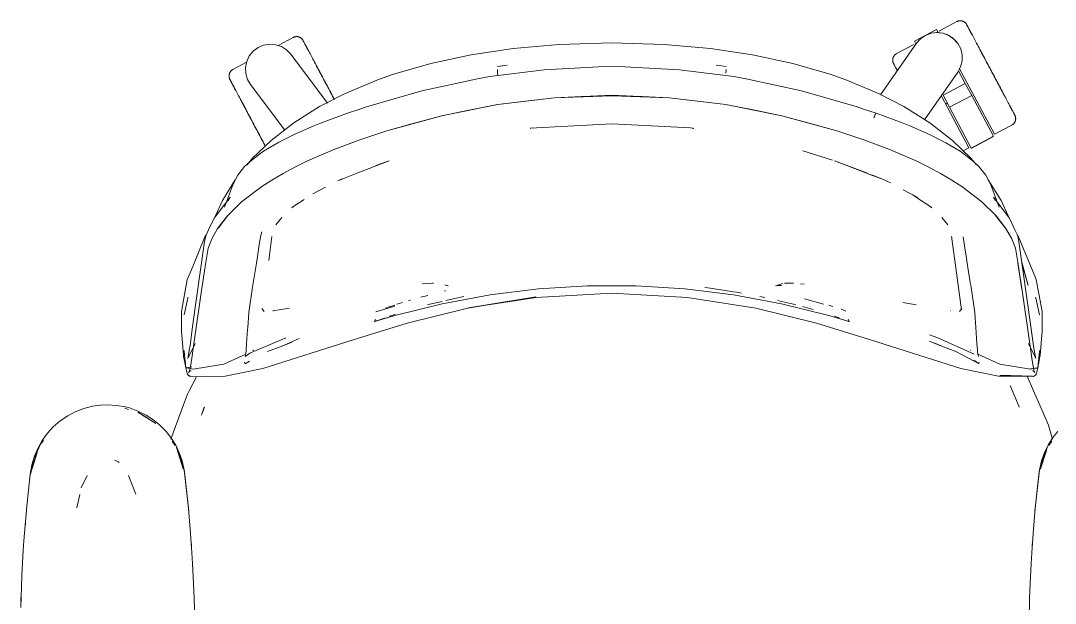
# Model space of a CAD drawing. Header units: millimetres. Extents: x 79795 to 317870, y -36033 to 97293.
# Drawn here: x 157655 to 158230, y 16094 to 16417 of the extents above; entities that cross this region are included whole.
import ezdxf

# ---------------------------------------------------------------- set-up
doc = ezdxf.new("R2010")
doc.units = ezdxf.units.MM
doc.header["$MEASUREMENT"] = 0
doc.layers.add('G-IMPT', color=8, linetype='CONTINUOUS', lineweight=9)
doc.layers.add('I-FURN', color=8, linetype='CONTINUOUS', lineweight=9)

msp = doc.modelspace()

# ---------------------------------------------------------------- linework, layer by layer
at = {"layer": 'G-IMPT'}
for p, q in [((157928.96, 16401.76), (157905.54, 16398.27)), ((157954.53, 16404.02), (157928.96, 16401.76)), ((157983.67, 16404.87), (157954.53, 16404.02)), ((158012.82, 16404.02), (157983.67, 16404.87)), ((158038.39, 16401.76), (158012.82, 16404.02)), ((158061.81, 16398.27), (158038.39, 16401.76)), ((157883.18, 16393.46), (157905.54, 16398.27)), ((158084.17, 16393.46), (158061.81, 16398.27)), ((157861.94, 16387.28), (157883.18, 16393.46)), ((157946.16, 16390.03), (157915.99, 16386.21)), ((157920.23, 16390.1), (157920.3, 16388.01)), ((157920.23, 16390.1), (157920.23, 16389.99)), ((157920.26, 16391.86), (157925.67, 16392.51)), ((157921.91, 16391.94), (157925.67, 16392.51)), ((157976.36, 16391.64), (157946.16, 16390.03)), ((157976.36, 16391.64), (157983.67, 16391.74)), ((157990.99, 16391.64), (157983.67, 16391.74)), ((157990.99, 16391.64), (158021.19, 16390.03)), ((158021.19, 16390.03), (158051.36, 16386.21)), ((158047.09, 16391.86), (158041.67, 16392.51)), ((158047.05, 16388.01), (158047.12, 16390.1)), ((158047.12, 16390.1), (158047.12, 16389.99)), ((158105.41, 16387.28), (158084.17, 16393.46)), ((157853.2, 16384.21), (157835.23, 16376.69)), ((157853.2, 16384.21), (157861.94, 16387.28)), ((157909.07, 16385.03), (157878.28, 16378.36)), ((157915.99, 16386.21), (157909.07, 16385.03)), ((157920.35, 16386.76), (157920.3, 16388.01)), ((158051.36, 16386.21), (158058.28, 16385.03)), ((158089.07, 16378.36), (158058.28, 16385.03)), ((158105.41, 16387.28), (158114.15, 16384.21)), ((158114.15, 16384.21), (158132.12, 16376.69)), ((157847.45, 16369.42), (157878.28, 16378.36)), ((158089.07, 16378.36), (158119.9, 16369.42)), ((157835.23, 16376.69), (157821.45, 16369.6)), ((157951.86, 16374.5), (157920.27, 16370.67)), ((157951.9, 16374.46), (157920.34, 16370.68)), ((157935.82, 16372.62), (157920.34, 16370.68)), ((157935.82, 16372.62), (157951.9, 16374.46)), ((157983.67, 16375.83), (157951.86, 16374.5)), ((157951.9, 16374.46), (157983.67, 16375.61)), ((157951.9, 16374.46), (157966.79, 16375.14)), ((157966.79, 16375.14), (157983.67, 16375.61)), ((158015.49, 16374.5), (157983.67, 16375.83)), ((158000.56, 16375.14), (157983.67, 16375.61)), ((158015.45, 16374.46), (157983.67, 16375.61)), ((158000.56, 16375.14), (158015.45, 16374.46)), ((158015.45, 16374.46), (158047, 16370.68)), ((158015.45, 16374.46), (158031.53, 16372.62)), ((158015.49, 16374.5), (158047.08, 16370.67)), ((158047, 16370.68), (158031.53, 16372.62)), ((158145.9, 16369.6), (158132.12, 16376.69)), ((157821.45, 16369.6), (157807.16, 16360.63)), ((157837.02, 16365.88), (157843.85, 16368.22)), ((157847.45, 16369.42), (157843.85, 16368.22)), ((157920.34, 16370.68), (157889.1, 16364.46)), ((157889.1, 16364.46), (157920.27, 16370.67)), ((157889.22, 16364.51), (157904.24, 16367.58)), ((157920.34, 16370.68), (157904.24, 16367.58)), ((158078.13, 16364.51), (158047, 16370.68)), ((158047, 16370.68), (158063.11, 16367.58)), ((158078.13, 16364.51), (158047.08, 16370.67)), ((158078.13, 16364.51), (158063.11, 16367.58)), ((158119.9, 16369.42), (158123.5, 16368.22)), ((158130.44, 16365.82), (158123.5, 16368.22)), ((158160.19, 16360.63), (158145.9, 16369.6)), ((157807.16, 16360.63), (157794.56, 16350.82)), ((157818.27, 16358.8), (157821.95, 16360.28)), ((157837.02, 16365.88), (157821.95, 16360.28)), ((157889.22, 16364.51), (157858.72, 16356.12)), ((157889.22, 16364.51), (157858.81, 16356.08)), ((157871.97, 16359.85), (157889.22, 16364.51)), ((158095.38, 16359.85), (158078.13, 16364.51)), ((158078.13, 16364.51), (158108.63, 16356.12)), ((158078.13, 16364.51), (158108.54, 16356.08)), ((158129.65, 16364.59), (158129.23, 16363.53)), ((158129.23, 16363.53), (158129.45, 16364.12)), ((158129.65, 16364.59), (158129.45, 16364.12)), ((158129.65, 16364.59), (158130.03, 16365.41)), ((158129.65, 16364.59), (158129.93, 16365.23)), ((158129.93, 16365.23), (158130.03, 16365.41)), ((158130.3, 16365.82), (158130.03, 16365.41)), ((158130.03, 16365.41), (158130.26, 16365.81)), ((158130.3, 16365.82), (158130.26, 16365.81)), ((158130.43, 16365.85), (158130.3, 16365.82)), ((158130.3, 16365.82), (158130.44, 16365.82)), ((158145.4, 16360.28), (158130.43, 16365.85)), ((158149.08, 16358.8), (158145.4, 16360.28)), ((158160.19, 16360.63), (158172.79, 16350.82)), ((157807.31, 16354.03), (157818.27, 16358.8)), ((157843.8, 16351.11), (157858.72, 16356.12)), ((157871.97, 16359.85), (157858.81, 16356.08)), ((157983.67, 16360.01), (157938.33, 16357.51)), ((157938.33, 16357.51), (157939.95, 16357.74)), ((157938.4, 16357.46), (157938.64, 16357.5)), ((157939.95, 16357.74), (157938.64, 16357.5)), ((157983.67, 16360.06), (158027.4, 16357.74)), ((157983.67, 16360.01), (158027.4, 16357.74)), ((158027.4, 16357.74), (158029.18, 16357.47)), ((158027.4, 16357.74), (158028.71, 16357.5)), ((158028.95, 16357.46), (158028.71, 16357.5)), ((158095.38, 16359.85), (158108.54, 16356.08)), ((158108.63, 16356.12), (158123.55, 16351.11)), ((158160.04, 16354.03), (158149.08, 16358.8)), ((157784.26, 16340.86), (157794.56, 16350.82)), ((157798.26, 16349.5), (157790.26, 16344.77)), ((157798.86, 16349.81), (157798.26, 16349.5)), ((157798.86, 16349.81), (157806.87, 16353.81)), ((157807.31, 16354.03), (157806.87, 16353.81)), ((157843.8, 16351.11), (157828.92, 16345.65)), ((158138.43, 16345.65), (158123.55, 16351.11)), ((158160.48, 16353.81), (158160.04, 16354.03)), ((158160.04, 16354.03), (158169.09, 16349.5)), ((158160.04, 16354.03), (158168.49, 16349.81)), ((158160.48, 16353.81), (158169.09, 16349.5)), ((158169.09, 16349.5), (158168.49, 16349.81)), ((158169.09, 16349.5), (158177.09, 16344.77)), ((158183.09, 16340.86), (158172.79, 16350.82)), ((157782.84, 16339.19), (157788.97, 16343.91)), ((157788.97, 16343.91), (157790.26, 16344.77)), ((157828.92, 16345.65), (157814.7, 16339.48)), ((158089.82, 16345.05), (158093.25, 16343.98)), ((158089.82, 16345.05), (158106.3, 16339.8)), ((158138.43, 16345.65), (158152.65, 16339.48)), ((158178.38, 16343.91), (158177.09, 16344.77)), ((158184.51, 16339.19), (158178.38, 16343.91)), ((157779.82, 16336.3), (157782.84, 16339.19)), ((157784.26, 16340.86), (157781.26, 16337.19)), ((157807.97, 16336.09), (157814.7, 16339.48)), ((157860.06, 16339.52), (157842.61, 16332.81)), ((157860.06, 16339.52), (157852.63, 16336.8)), ((158107.29, 16339.52), (158125.7, 16332.7)), ((158107.29, 16339.52), (158124.74, 16332.81)), ((158159.38, 16336.09), (158152.65, 16339.48)), ((158186.09, 16337.19), (158183.09, 16340.86)), ((158184.51, 16339.19), (158187.53, 16336.3)), ((157775.96, 16331.43), (157779.82, 16336.3)), ((157794.95, 16328.75), (157801.18, 16332.52)), ((157807.97, 16336.09), (157801.18, 16332.52)), ((157840.88, 16332.15), (157831.56, 16328.42)), ((157842.61, 16332.81), (157840.88, 16332.15)), ((158124.74, 16332.81), (158126.47, 16332.15)), ((158133.55, 16329.42), (158126.47, 16332.15)), ((158133.55, 16329.42), (158128.1, 16331.73)), ((158159.38, 16336.09), (158166.17, 16332.52)), ((158172.4, 16328.75), (158166.17, 16332.52)), ((158191.39, 16331.43), (158187.53, 16336.3)), ((157767.53, 16317.49), (157774.65, 16328.94)), ((157774.17, 16327.86), (157773.09, 16325.63)), ((157775.34, 16330.3), (157774.17, 16327.86)), ((157775.96, 16331.43), (157775.34, 16330.3)), ((157794.95, 16328.75), (157788.85, 16324.87)), ((157831.56, 16328.42), (157833.8, 16329.42)), ((158138.39, 16327.23), (158133.55, 16329.42)), ((158172.4, 16328.75), (158178.5, 16324.87)), ((158192.01, 16330.3), (158191.39, 16331.43)), ((158192.01, 16330.3), (158193.18, 16327.86)), ((158192.7, 16328.94), (158192.2, 16329.71)), ((158192.7, 16328.94), (158199.82, 16317.49)), ((158193.18, 16327.86), (158194.25, 16325.63)), ((157768.58, 16313.73), (157773.09, 16325.63)), ((157778.16, 16316.68), (157788.6, 16324.7)), ((157788.85, 16324.87), (157788.6, 16324.7)), ((157817.72, 16321.25), (157824.69, 16324.79)), ((158145.44, 16323.35), (158153.54, 16319.17)), ((158150.77, 16320.67), (158154.52, 16318.11)), ((158150.77, 16320.67), (158153.54, 16319.17)), ((158178.75, 16324.7), (158178.5, 16324.87)), ((158189.19, 16316.68), (158178.75, 16324.7)), ((158198.76, 16313.73), (158194.25, 16325.63)), ((157771.82, 16319.38), (157762.88, 16307.68)), ((157763.55, 16308.87), (157767.53, 16317.49)), ((157778.16, 16316.68), (157770.26, 16308.94)), ((157771.82, 16319.38), (157770.66, 16317.35)), ((157807.11, 16314.23), (157806.01, 16313.47)), ((157807.11, 16314.23), (157812.25, 16317.72)), ((157812.25, 16317.72), (157812.82, 16318.11)), ((158154.52, 16318.11), (158155.1, 16317.72)), ((158155.1, 16317.72), (158160.24, 16314.23)), ((158160.24, 16314.23), (158161.34, 16313.47)), ((158197.09, 16308.94), (158189.19, 16316.68)), ((158195.53, 16319.38), (158204.45, 16307.73)), ((158195.53, 16319.38), (158196.65, 16317.43)), ((158199.82, 16317.49), (158203.8, 16308.87)), ((157764.84, 16301.98), (157770.26, 16308.94)), ((157770.56, 16309.15), (157765.17, 16302.2)), ((157770.56, 16309.15), (157767.76, 16305.58)), ((158202.18, 16302.2), (158196.78, 16309.15)), ((158196.78, 16309.15), (158199.59, 16305.58)), ((158197.09, 16308.94), (158202.51, 16301.98)), ((157759.84, 16301.16), (157762.88, 16307.68)), ((157765.17, 16302.2), (157767.76, 16305.58)), ((157800.48, 16307.95), (157797.14, 16304.04)), ((158166.87, 16307.95), (158170.21, 16304.04)), ((158202.18, 16302.2), (158199.59, 16305.58)), ((158204.45, 16307.73), (158207.51, 16301.16)), ((157757.78, 16297.23), (157750.99, 16280.78)), ((157757.62, 16294.8), (157758.27, 16297.79)), ((157758.55, 16298.4), (157757.78, 16297.23)), ((157759.84, 16301.16), (157758.27, 16297.79)), ((157764.84, 16301.98), (157761.55, 16296.14)), ((157788.82, 16297.97), (157788.4, 16295.99)), ((157789.28, 16300.14), (157788.82, 16297.97)), ((157793.2, 16284.1), (157794.98, 16297.45)), ((157794.98, 16297.45), (157794.84, 16296.98)), ((158174.15, 16284.1), (158172.37, 16297.45)), ((158172.37, 16297.45), (158172.51, 16296.98)), ((158179.5, 16292.29), (158178.76, 16297.36)), ((158202.51, 16301.98), (158205.8, 16296.14)), ((158207.51, 16301.16), (158209.08, 16297.79)), ((158208.79, 16298.4), (158209.57, 16297.23)), ((158209.73, 16294.8), (158209.08, 16297.79)), ((158209.57, 16297.23), (158216.36, 16280.78)), ((157750.95, 16247.58), (157757.62, 16294.8)), ((157759.59, 16290.93), (157761.34, 16295.72)), ((157761.55, 16296.14), (157761.34, 16295.72)), ((157786.52, 16283.8), (157788.33, 16295.52)), ((157788.33, 16295.52), (157788.4, 16295.99)), ((158179.5, 16292.29), (158180.56, 16285.45)), ((158206.01, 16295.72), (158205.8, 16296.14)), ((158206.01, 16295.72), (158207.76, 16290.93)), ((158216.4, 16247.58), (158209.73, 16294.8)), ((157759.59, 16290.93), (157758.29, 16283.26)), ((158207.76, 16290.93), (158209.06, 16283.26)), ((157750.99, 16280.78), (157749.6, 16277.42)), ((157755.89, 16267.49), (157758.29, 16283.26)), ((157784.23, 16269.32), (157786.35, 16282.68)), ((157786.35, 16282.68), (157786.43, 16283.19)), ((157786.52, 16283.8), (157786.43, 16283.19)), ((158174.15, 16284.1), (158177.88, 16256.76)), ((158180.56, 16285.45), (158180.83, 16283.79)), ((158182.69, 16272.02), (158180.83, 16283.79)), ((158211.36, 16268.1), (158209.06, 16283.26)), ((158211.36, 16268.1), (158209.13, 16282.68)), ((158211.46, 16267.49), (158209.13, 16282.68)), ((158214.85, 16270.38), (158211.35, 16283.33)), ((158214.85, 16270.38), (158211.61, 16281.87)), ((158216.36, 16280.78), (158217.75, 16277.42)), ((157748, 16273.56), (157749.6, 16277.42)), ((158219.35, 16273.56), (158217.75, 16277.42)), ((157744.76, 16255.86), (157748, 16273.56)), ((157784.23, 16269.32), (157782.2, 16255.25)), ((157878.99, 16271.22), (157878.51, 16271.19)), ((157882.7, 16271.5), (157878.99, 16271.22)), ((157882.7, 16271.5), (157884.07, 16271.6)), ((157884.77, 16271.6), (157884.07, 16271.6)), ((157892.86, 16270.07), (157890.91, 16270.75)), ((157892.86, 16270.07), (157891.81, 16270.28)), ((157916.12, 16265.11), (157943.04, 16268.41)), ((157970.11, 16270.06), (157943.04, 16268.41)), ((157997.23, 16270.06), (157970.11, 16270.06)), ((157997.23, 16270.06), (158024.31, 16268.41)), ((158051.22, 16265.11), (158024.31, 16268.41)), ((158037.07, 16269.03), (158035.41, 16269.21)), ((158045.6, 16267.73), (158037.07, 16269.03)), ((158074.49, 16270.07), (158076.44, 16270.75)), ((158075.53, 16270.28), (158074.49, 16270.07)), ((158075.53, 16270.28), (158077.84, 16270.32)), ((158076.44, 16270.75), (158078.59, 16271.36)), ((158077.7, 16270.33), (158077.84, 16270.32)), ((158079.54, 16271.61), (158084.6, 16271.52)), ((158079.54, 16271.61), (158082.33, 16271.6)), ((158084.6, 16271.52), (158082.33, 16271.6)), ((158088.39, 16271.21), (158090.49, 16270.99)), ((158182.94, 16270.47), (158182.69, 16272.02)), ((158185.15, 16255.25), (158182.94, 16270.47)), ((158222.58, 16255.86), (158219.35, 16273.56)), ((157746.17, 16254), (157748.22, 16263.3)), ((157748.22, 16263.3), (157748.37, 16263.88)), ((157751.34, 16236.62), (157755.89, 16267.49)), ((157877.64, 16263.8), (157881.5, 16264.8)), ((157877.64, 16263.8), (157879.17, 16264.19)), ((157889.46, 16260.18), (157916.12, 16265.11)), ((157891.26, 16267.4), (157890.85, 16267.26)), ((157898.87, 16263.66), (157891.45, 16261.95)), ((157901.5, 16264.13), (157898.87, 16263.66)), ((157903.77, 16257.72), (157941.51, 16263.97)), ((157941.51, 16263.97), (157904.15, 16257.98)), ((157941.69, 16263.71), (157904.15, 16257.98)), ((157941.69, 16263.71), (157983.67, 16266.07)), ((158025.66, 16263.71), (157983.67, 16266.07)), ((158063.58, 16257.72), (158025.66, 16263.71)), ((158045.6, 16267.73), (158051.22, 16266.88)), ((158051.22, 16266.88), (158052.85, 16266.64)), ((158077.89, 16260.18), (158051.22, 16265.11)), ((158055.75, 16266.08), (158052.85, 16266.64)), ((158065.86, 16264.16), (158068.67, 16263.62)), ((158101.29, 16259.87), (158090.64, 16262.85)), ((158211.46, 16267.49), (158216.01, 16236.62)), ((158219.13, 16263.3), (158218.98, 16263.88)), ((158221.17, 16254), (158219.13, 16263.3)), ((157790.58, 16255.91), (157789.3, 16257.55)), ((157795.53, 16256.26), (157804.69, 16257.66)), ((157863.14, 16258.83), (157852.71, 16255.79)), ((157857.96, 16257.7), (157860.12, 16258.46)), ((157860.84, 16258.72), (157860.12, 16258.46)), ((157860.84, 16258.72), (157863.15, 16259.49)), ((157889.46, 16260.18), (157863.14, 16253.63)), ((157864.28, 16259.87), (157865.06, 16260.11)), ((157865.06, 16260.11), (157867.55, 16260.9)), ((157870.09, 16249.4), (157903.77, 16257.72)), ((157870.85, 16261.89), (157871.97, 16262.22)), ((157882.72, 16259.95), (157881.44, 16259.61)), ((157889.47, 16261.5), (157882.72, 16259.95)), ((158063.58, 16257.72), (158097.26, 16249.4)), ((158075.9, 16261.96), (158077.88, 16261.5)), ((158084.63, 16259.95), (158077.88, 16261.5)), ((158077.89, 16260.18), (158104.21, 16253.63)), ((158084.63, 16259.95), (158085.92, 16259.61)), ((158089.65, 16258.65), (158089.47, 16258.69)), ((158090.79, 16258.33), (158089.65, 16258.65)), ((158090.79, 16258.33), (158094.78, 16257.21)), ((158094.78, 16257.21), (158095.47, 16257.01)), ((158104.2, 16259.47), (158106.42, 16258.75)), ((158111.96, 16256.76), (158110.95, 16257.13)), ((158145.35, 16260.94), (158152.6, 16259.53)), ((158176.77, 16255.91), (158178.01, 16257.47)), ((158177.88, 16256.76), (158177.93, 16257.03)), ((158177.97, 16257.26), (158177.93, 16257.03)), ((157744.76, 16255.86), (157744.74, 16248.89)), ((157782.19, 16255.17), (157781.57, 16246.93)), ((157782.19, 16255.17), (157782.2, 16255.25)), ((157795.53, 16256.26), (157795.88, 16256.31)), ((157863.14, 16253.63), (157851.92, 16250.36)), ((157852.46, 16251.45), (157852.07, 16250.84)), ((157852.46, 16251.45), (157852.31, 16251.24)), ((157863.14, 16253.63), (157852.32, 16250.52)), ((157863.14, 16253.63), (157852.61, 16250.57)), ((157856.39, 16251.91), (157855.32, 16251.51)), ((157857.36, 16252.25), (157856.39, 16251.91)), ((157860.11, 16253.24), (157860.91, 16253.53)), ((157863.14, 16254.26), (157860.91, 16253.53)), ((157863.14, 16254.26), (157863.6, 16254.41)), ((158104.21, 16253.63), (158114.64, 16250.56)), ((158109.41, 16252.47), (158107.31, 16253.22)), ((158109.41, 16252.47), (158110.07, 16252.23)), ((158111.96, 16256.76), (158113.62, 16256.15)), ((158114.89, 16251.45), (158115.04, 16251.24)), ((158114.89, 16251.45), (158115.28, 16250.84)), ((158171.82, 16256.26), (158171.47, 16256.31)), ((158185.15, 16255.25), (158185.16, 16255.17)), ((158185.16, 16255.17), (158185.78, 16246.93)), ((158222.58, 16255.86), (158222.61, 16248.89)), ((157744.74, 16248.89), (157744.74, 16244.72)), ((157750.95, 16247.58), (157749.51, 16236.92)), ((157781.5, 16245.94), (157780.94, 16238.08)), ((157781.57, 16246.93), (157781.5, 16245.94)), ((157870.09, 16249.4), (157840.11, 16240.22)), ((157851.92, 16250.36), (157851.67, 16250.5)), ((157852.61, 16250.57), (157852.32, 16250.52)), ((158127.23, 16240.22), (158097.26, 16249.4)), ((158114.91, 16250.49), (158114.64, 16250.56)), ((158115.21, 16250.42), (158114.91, 16250.49)), ((158115.43, 16250.36), (158115.21, 16250.42)), ((158115.67, 16250.45), (158115.43, 16250.36)), ((158186.41, 16238.08), (158185.78, 16246.93)), ((158216.4, 16247.58), (158217.84, 16236.92)), ((158222.61, 16244.72), (158222.61, 16248.89)), ((157745.08, 16240.77), (157744.74, 16244.72)), ((157745.88, 16231.44), (157745.08, 16240.77)), ((157782.72, 16232.77), (157802.7, 16241.21)), ((157840.11, 16240.22), (157789.87, 16224.23)), ((157803.44, 16237.93), (157810.15, 16240.98)), ((158127.23, 16240.22), (158177.48, 16224.23)), ((158160.07, 16242.95), (158164.65, 16241.21)), ((158164.65, 16241.21), (158184.81, 16232.28)), ((158222.27, 16240.77), (158221.47, 16231.44)), ((158222.27, 16240.77), (158222.61, 16244.72)), ((157746.4, 16231.61), (157746.19, 16234.2)), ((157748.32, 16229.74), (157752.31, 16238.14)), ((157749.29, 16235.62), (157748.46, 16230.6)), ((157749.29, 16235.62), (157749.51, 16236.92)), ((157750.23, 16228.77), (157751.34, 16236.62)), ((157780.64, 16234.13), (157780.34, 16231.75)), ((157780.94, 16238.08), (157780.64, 16234.21)), ((157780.64, 16234.13), (157780.64, 16234.21)), ((157784.44, 16234.22), (157784.71, 16234.66)), ((157801.06, 16236.91), (157792.59, 16233.66)), ((157805.96, 16238.93), (157800.85, 16236.9)), ((157800.85, 16236.9), (157805.97, 16238.93)), ((157801.06, 16236.91), (157805.96, 16238.93)), ((158161.39, 16238.93), (158159.98, 16239.49)), ((158166.29, 16236.91), (158161.39, 16238.93)), ((158161.39, 16238.93), (158166.5, 16236.9)), ((158166.5, 16236.9), (158162.96, 16238.31)), ((158174.76, 16233.66), (158166.29, 16236.91)), ((158182.64, 16234.66), (158182.91, 16234.22)), ((158186.41, 16238.08), (158186.66, 16234.68)), ((158186.71, 16234.3), (158186.66, 16234.68)), ((158186.71, 16234.3), (158186.99, 16231.84)), ((158215.03, 16238.17), (158219.03, 16229.74)), ((158216.01, 16236.62), (158217.12, 16228.77)), ((158218.06, 16235.62), (158217.84, 16236.92)), ((158218.89, 16230.6), (158218.06, 16235.62)), ((158220.95, 16231.61), (158221.16, 16234.2)), ((157745.88, 16231.44), (157745.92, 16230.97)), ((157745.92, 16230.97), (157746.74, 16226.72)), ((157746.92, 16226.93), (157746.4, 16231.61)), ((157748.32, 16229.74), (157748.46, 16230.6)), ((157749.12, 16222.5), (157750.23, 16228.77)), ((157768.22, 16226.67), (157780.57, 16232.28)), ((157782.51, 16228.4), (157780.02, 16226.87)), ((157780.02, 16226.87), (157782.49, 16228.36)), ((157780.04, 16226.81), (157782.51, 16228.4)), ((157780.05, 16231.01), (157782.72, 16232.77)), ((157780.34, 16231.73), (157780.05, 16231.01)), ((157780.34, 16231.73), (157780.34, 16231.75)), ((158174.76, 16233.66), (158184.87, 16228.38)), ((158187.32, 16227.03), (158184.62, 16228.87)), ((158187.32, 16227.03), (158184.87, 16228.38)), ((158199.13, 16226.67), (158186.84, 16232.25)), ((158186.99, 16231.84), (158187.01, 16231.78)), ((158187.29, 16231.01), (158187.01, 16231.78)), ((158218.23, 16222.5), (158217.12, 16228.77)), ((158219.03, 16229.74), (158218.89, 16230.6)), ((158220.95, 16231.61), (158220.43, 16226.93)), ((158220.61, 16226.72), (158221.42, 16230.97)), ((158221.47, 16231.44), (158221.42, 16230.97)), ((157746.74, 16226.72), (157747.18, 16224.4)), ((157746.99, 16226.31), (157746.92, 16226.93)), ((157746.99, 16226.31), (157747.53, 16223.03)), ((157750.46, 16225.13), (157747.18, 16224.4)), ((157748.08, 16221.17), (157747.53, 16223.03)), ((157750.46, 16225.13), (157747.59, 16224.64)), ((157747.59, 16224.64), (157751.17, 16223.95)), ((157749.29, 16223.12), (157748.73, 16222.02)), ((157749.12, 16222.52), (157748.73, 16222.02)), ((157749.29, 16223.12), (157749.12, 16222.5)), ((157749.12, 16222.52), (157749.66, 16222.84)), ((157750.16, 16222.92), (157749.66, 16222.84)), ((157768.22, 16226.67), (157751.17, 16223.95)), ((157768.92, 16220.04), (157789.87, 16224.23)), ((157779.75, 16227.74), (157780.02, 16226.87)), ((157780.04, 16226.81), (157780.02, 16226.87)), ((158177.48, 16224.23), (158198.43, 16220.04)), ((158187.32, 16227.03), (158187.16, 16226.99)), ((158187.45, 16227.05), (158187.32, 16227.03)), ((158187.6, 16227.74), (158187.45, 16227.05)), ((158199.13, 16226.67), (158216.18, 16223.95)), ((158219.76, 16224.64), (158216.18, 16223.95)), ((158219.76, 16224.64), (158216.22, 16224.01)), ((158216.22, 16224.01), (158220.17, 16224.4)), ((158217.69, 16222.84), (158217.19, 16222.92)), ((158217.69, 16222.84), (158218.23, 16222.52)), ((158218.06, 16223.12), (158218.62, 16222.02)), ((158218.06, 16223.12), (158218.23, 16222.5)), ((158218.23, 16222.52), (158218.62, 16222.02)), ((158219.82, 16223.03), (158219.27, 16221.17)), ((158220.35, 16226.31), (158219.82, 16223.03)), ((158220.61, 16226.72), (158220.17, 16224.4)), ((158220.35, 16226.31), (158220.43, 16226.93)), ((157748.08, 16221.17), (157748.4, 16220.63)), ((157748.4, 16220.63), (157748.9, 16220.26)), ((157749.93, 16219.65), (157748.9, 16220.26)), ((157749.52, 16220.13), (157748.9, 16220.26)), ((157748.9, 16220.26), (157748.97, 16220.24)), ((157749.52, 16220.13), (157748.97, 16220.24)), ((157753.12, 16219.72), (157748.98, 16211.81)), ((157768.92, 16220.04), (157749.93, 16219.65)), ((158198.43, 16220.04), (158217.3, 16219.99)), ((158199.32, 16220.48), (158217.76, 16219.89)), ((158199.32, 16220.48), (158217.3, 16219.99)), ((158217.89, 16211.83), (158214.33, 16220)), ((158217.88, 16219.86), (158217.02, 16220.05)), ((158217.02, 16220.05), (158217.13, 16220.03)), ((158217.3, 16219.99), (158217.13, 16220.03)), ((158217.76, 16219.89), (158217.3, 16219.99)), ((158217.88, 16219.86), (158218.45, 16220.26)), ((158218.95, 16220.63), (158218.45, 16220.26)), ((158218.95, 16220.63), (158219.27, 16221.17)), ((157748.98, 16211.81), (157748.05, 16210.05)), ((158204.86, 16214.89), (158209.79, 16203.04)), ((158221.31, 16204), (158217.89, 16211.83)), ((157745.86, 16204.08), (157748.05, 16210.05)), ((157681.6, 16197.99), (157685.77, 16200.18)), ((157685.77, 16200.18), (157690.48, 16202.02)), ((157695.35, 16203.28), (157690.48, 16202.02)), ((157695.35, 16203.28), (157699.86, 16203.93)), ((157703.71, 16204.1), (157699.86, 16203.93)), ((157703.71, 16204.1), (157708.75, 16203.8)), ((157708.75, 16203.8), (157713.7, 16202.92)), ((157715.39, 16201.56), (157713.36, 16202.18)), ((157713.7, 16202.92), (157715.82, 16202.36)), ((157720.6, 16200.65), (157715.82, 16202.36)), ((157720.5, 16200), (157724.18, 16197.84)), ((157720.5, 16200), (157730.45, 16193.68)), ((157720.6, 16200.65), (157725.11, 16198.41)), ((157738.92, 16185.14), (157745.86, 16204.08)), ((157757.46, 16202.78), (157755.82, 16198.31)), ((157755.82, 16198.31), (157757.2, 16202.19)), ((157757.46, 16202.78), (157757.2, 16202.19)), ((158209.89, 16202.77), (158209.79, 16203.04)), ((158226.17, 16192.87), (158221.31, 16204)), ((157677.44, 16195.16), (157673.6, 16191.84)), ((157681.6, 16197.99), (157677.44, 16195.16)), ((157724.18, 16197.84), (157730.45, 16193.68)), ((157725.11, 16198.41), (157728.65, 16196.14)), ((157732.63, 16192.95), (157728.65, 16196.14)), ((157670.44, 16188.4), (157667.44, 16184.32)), ((157670.44, 16188.4), (157673.6, 16191.84)), ((157732.63, 16192.95), (157736.18, 16189.35)), ((157736.18, 16189.35), (157738.8, 16186.04)), ((158226.17, 16192.87), (158228.43, 16185.05)), ((158231.24, 16189.35), (158228.62, 16186.04)), ((157662.8, 16174.19), (157666.54, 16182.25)), ((157664.93, 16179.88), (157667.44, 16184.32)), ((157668.13, 16184.36), (157666.54, 16182.25)), ((157741.53, 16181.71), (157738.8, 16186.04)), ((157741.16, 16181.51), (157739.5, 16183.97)), ((158225.89, 16181.71), (158228.62, 16186.04)), ((158226.25, 16181.51), (158227.91, 16183.97)), ((157660.76, 16165.22), (157664.59, 16177.68)), ((157664.59, 16177.68), (157661.67, 16168.54)), ((157664.93, 16179.88), (157663.12, 16175.64)), ((157741.53, 16181.71), (157743.72, 16177.13)), ((157741.92, 16180.39), (157742.83, 16177.68)), ((157741.92, 16180.39), (157745.74, 16168.54)), ((157745.53, 16171.17), (157742.33, 16179.35)), ((157742.83, 16177.68), (157745.74, 16168.54)), ((157743.72, 16177.13), (157745.17, 16173)), ((158225.49, 16180.39), (158221.68, 16168.54)), ((158224.59, 16177.68), (158221.68, 16168.54)), ((158221.89, 16171.17), (158225.09, 16179.35)), ((158223.7, 16177.13), (158222.25, 16173)), ((158225.89, 16181.71), (158223.7, 16177.13)), ((158225.49, 16180.39), (158224.59, 16177.68)), ((157660.76, 16165.73), (157661.65, 16170.78)), ((157662.8, 16174.19), (157660.88, 16165.79)), ((157663.12, 16175.64), (157661.65, 16170.78)), ((157707.53, 16173.48), (157709.76, 16172.47)), ((157709.76, 16172.47), (157710.21, 16172.17)), ((157746.32, 16168.04), (157745.17, 16173)), ((157746.11, 16168.11), (157745.53, 16171.17)), ((158221.09, 16168.04), (158222.25, 16173)), ((158221.31, 16168.11), (158221.89, 16171.17)), ((157658.85, 16147.81), (157660.76, 16165.73)), ((157660.76, 16165.22), (157661.67, 16168.54)), ((157719.43, 16154.52), (157715.28, 16164.94)), ((157746.32, 16168.04), (157748.78, 16145.08)), ((157746.32, 16168.04), (157746.66, 16165.22)), ((157746.32, 16168.04), (157748.68, 16146.6)), ((157748.78, 16145.08), (157746.66, 16165.22)), ((158221.09, 16168.04), (158218.64, 16145.08)), ((158218.64, 16145.08), (158220.76, 16165.22)), ((158221.09, 16168.04), (158218.74, 16146.6)), ((158221.09, 16168.04), (158220.76, 16165.22)), ((157692.33, 16164.85), (157689.06, 16158.07)), ((157686.72, 16147.02), (157688.3, 16154.45)), ((157658.5, 16143.68), (157658.85, 16147.81)), ((157657.26, 16128.62), (157658.5, 16143.68)), ((157748.68, 16146.6), (157749.66, 16135.21)), ((158218.74, 16146.6), (158217.75, 16135.21)), ((157657.91, 16136.8), (157658.08, 16138.48)), ((157750.39, 16124.92), (157749.66, 16135.21)), ((158217.03, 16124.92), (158217.75, 16135.21)), ((157657.26, 16128.62), (157656.93, 16123.53)), ((157750.25, 16126.96), (157750.34, 16125.06)), ((157750.39, 16124.92), (157750.95, 16116.05)), ((158217.03, 16124.92), (158216.46, 16116.05)), ((158217.16, 16126.96), (158217.07, 16125.06)), ((157656.93, 16123.53), (157656.12, 16109.39)), ((157751.49, 16104.74), (157750.95, 16116.05)), ((158215.93, 16104.74), (158216.46, 16116.05)), ((157655.87, 16103.37), (157656.12, 16109.39)), ((157655.87, 16103.37), (157655.48, 16091.61)), ((157751.49, 16104.74), (157751.79, 16096.86)), ((158215.93, 16104.74), (158215.63, 16096.86)), ((157655.62, 16096.55), (157655.6, 16095.05)), ((157655.73, 16098.48), (157655.62, 16096.55)), ((157752.08, 16084.55), (157751.79, 16096.86)), ((158215.34, 16084.55), (158215.63, 16096.86))]:
    msp.add_line(p, q, dxfattribs=at)
at = {"layer": 'I-FURN'}
for p, q in [((158164.02, 16412.39), (158151.66, 16405.82)), ((158164.02, 16412.39), (158164.76, 16410.99)), ((158175.27, 16416.73), (158165.58, 16411.58)), ((158175.27, 16416.73), (158175.41, 16416.8)), ((158175.41, 16416.8), (158175.56, 16416.87)), ((158175.56, 16416.87), (158175.71, 16416.93)), ((158175.71, 16416.93), (158175.86, 16416.98)), ((158175.86, 16416.98), (158176.01, 16417.03)), ((158176.01, 16417.03), (158176.17, 16417.08)), ((158176.17, 16417.08), (158176.32, 16417.11)), ((158176.32, 16417.11), (158176.48, 16417.14)), ((158176.48, 16417.14), (158176.64, 16417.17)), ((158176.64, 16417.17), (158176.8, 16417.18)), ((158176.8, 16417.18), (158176.96, 16417.2)), ((158176.96, 16417.2), (158177.12, 16417.2)), ((158177.12, 16417.2), (158177.28, 16417.2)), ((158177.28, 16417.2), (158177.44, 16417.19)), ((158177.44, 16417.19), (158177.61, 16417.18)), ((158177.61, 16417.18), (158177.77, 16417.15)), ((158177.77, 16417.15), (158177.92, 16417.13)), ((158177.92, 16417.13), (158178.08, 16417.09)), ((158178.08, 16417.09), (158178.24, 16417.05)), ((158178.24, 16417.05), (158178.39, 16417.01)), ((158178.39, 16417.01), (158178.54, 16416.95)), ((158178.54, 16416.95), (158178.69, 16416.9)), ((158178.69, 16416.9), (158178.84, 16416.83)), ((158178.84, 16416.83), (158178.99, 16416.76)), ((158178.99, 16416.76), (158179.13, 16416.68)), ((158179.13, 16416.68), (158179.27, 16416.6)), ((158179.27, 16416.6), (158179.4, 16416.52)), ((158179.4, 16416.52), (158179.54, 16416.42)), ((158179.54, 16416.42), (158179.66, 16416.33)), ((158179.66, 16416.33), (158179.79, 16416.22)), ((158179.79, 16416.22), (158179.91, 16416.12)), ((158179.91, 16416.12), (158180.02, 16416)), ((158180.02, 16416), (158180.14, 16415.89)), ((158180.14, 16415.89), (158180.24, 16415.76)), ((158180.24, 16415.76), (158180.34, 16415.64)), ((158180.34, 16415.64), (158180.44, 16415.51)), ((158180.44, 16415.51), (158180.53, 16415.38)), ((158180.53, 16415.38), (158180.62, 16415.24)), ((158180.62, 16415.24), (158180.7, 16415.1)), ((158180.7, 16415.1), (158180.72, 16415.06)), ((158180.72, 16415.06), (158180.73, 16415.04)), ((158180.74, 16415.01), (158180.72, 16415.06)), ((158180.72, 16415.06), (158180.72, 16415.06)), ((158180.73, 16415.04), (158180.76, 16414.98)), ((158180.79, 16414.93), (158180.74, 16415.01)), ((158180.76, 16414.98), (158180.81, 16414.88)), ((158180.85, 16414.81), (158180.79, 16414.93)), ((158180.81, 16414.88), (158180.89, 16414.74)), ((158180.94, 16414.65), (158180.85, 16414.81)), ((158180.89, 16414.74), (158180.98, 16414.56)), ((158181.04, 16414.45), (158180.94, 16414.65)), ((158180.98, 16414.56), (158181.1, 16414.34)), ((158181.17, 16414.21), (158181.04, 16414.45)), ((158181.1, 16414.34), (158181.24, 16414.08)), ((158181.32, 16413.93), (158181.17, 16414.21)), ((158181.24, 16414.08), (158181.39, 16413.79)), ((158181.49, 16413.61), (158181.32, 16413.93)), ((158181.39, 16413.79), (158181.57, 16413.45)), ((158181.68, 16413.25), (158181.49, 16413.61)), ((158181.57, 16413.45), (158181.77, 16413.08)), ((158181.89, 16412.86), (158181.68, 16413.25)), ((158181.77, 16413.08), (158181.99, 16412.67)), ((158182.12, 16412.43), (158181.89, 16412.86)), ((158181.99, 16412.67), (158182.23, 16412.22)), ((158182.36, 16411.97), (158182.12, 16412.43)), ((158182.23, 16412.22), (158182.48, 16411.74)), ((158182.63, 16411.46), (158182.36, 16411.97)), ((157806.79, 16407.91), (157798.38, 16403.44)), ((157806.79, 16407.91), (157806.94, 16407.98)), ((157806.94, 16407.98), (157807.08, 16408.05)), ((157807.08, 16408.05), (157807.23, 16408.11)), ((157807.23, 16408.11), (157807.38, 16408.16)), ((157807.38, 16408.16), (157807.54, 16408.21)), ((157807.54, 16408.21), (157807.69, 16408.26)), ((157807.69, 16408.26), (157807.85, 16408.29)), ((157807.85, 16408.29), (157808.01, 16408.32)), ((157808.01, 16408.32), (157808.17, 16408.35)), ((157808.17, 16408.35), (157808.33, 16408.36)), ((157808.33, 16408.36), (157808.49, 16408.38)), ((157808.49, 16408.38), (157808.65, 16408.38)), ((157808.65, 16408.38), (157808.81, 16408.38)), ((157808.81, 16408.38), (157808.97, 16408.37)), ((157808.97, 16408.37), (157809.13, 16408.36)), ((157809.13, 16408.36), (157809.29, 16408.33)), ((157809.29, 16408.33), (157809.45, 16408.31)), ((157809.45, 16408.31), (157809.61, 16408.27)), ((157809.61, 16408.27), (157809.77, 16408.23)), ((157809.77, 16408.23), (157809.92, 16408.19)), ((157809.92, 16408.19), (157810.07, 16408.13)), ((157810.07, 16408.13), (157810.22, 16408.08)), ((157810.22, 16408.08), (157810.37, 16408.01)), ((157810.37, 16408.01), (157810.52, 16407.94)), ((157810.52, 16407.94), (157810.66, 16407.87)), ((157810.66, 16407.87), (157810.8, 16407.78)), ((157810.8, 16407.78), (157810.93, 16407.7)), ((157810.93, 16407.7), (157811.06, 16407.6)), ((157811.06, 16407.6), (157811.19, 16407.51)), ((157811.19, 16407.51), (157811.32, 16407.4)), ((157811.32, 16407.4), (157811.44, 16407.3)), ((157811.44, 16407.3), (157811.55, 16407.18)), ((157811.55, 16407.18), (157811.66, 16407.07)), ((157811.66, 16407.07), (157811.77, 16406.95)), ((157811.77, 16406.95), (157811.87, 16406.82)), ((157811.87, 16406.82), (157811.97, 16406.69)), ((157811.97, 16406.69), (157812.06, 16406.56)), ((157812.06, 16406.56), (157812.14, 16406.42)), ((157812.14, 16406.42), (157812.22, 16406.28)), ((157812.22, 16406.28), (157812.24, 16406.24)), ((157812.24, 16406.24), (157812.25, 16406.22)), ((157812.25, 16406.24), (157812.24, 16406.24)), ((157812.27, 16406.19), (157812.25, 16406.24)), ((157812.25, 16406.22), (157812.29, 16406.16)), ((157812.31, 16406.11), (157812.27, 16406.19)), ((157812.29, 16406.16), (157812.34, 16406.06)), ((158152.81, 16404.66), (158155.07, 16407.17)), ((158155.07, 16407.17), (158157.86, 16409.07)), ((158157.86, 16409.07), (158161.02, 16410.24)), ((158161.02, 16410.24), (158164.37, 16410.63)), ((158164, 16410.59), (158164.76, 16410.99)), ((158164.37, 16410.63), (158167.72, 16410.2)), ((158164.76, 16410.99), (158164.71, 16411.08)), ((158165.78, 16411.2), (158165.58, 16411.58)), ((158167.72, 16410.2), (158170.86, 16408.98)), ((158170.86, 16408.98), (158173.63, 16407.04)), ((158174.49, 16406.21), (158171.7, 16408.5)), ((158173.63, 16407.04), (158175.85, 16404.5)), ((158175.64, 16404.79), (158174.49, 16406.21)), ((158182.48, 16411.74), (158182.76, 16411.22)), ((158182.91, 16410.93), (158182.63, 16411.46)), ((158182.76, 16411.22), (158183.05, 16410.67)), ((158183.22, 16410.36), (158182.91, 16410.93)), ((158183.05, 16410.67), (158183.36, 16410.09)), ((158183.54, 16409.76), (158183.22, 16410.36)), ((158183.87, 16409.12), (158183.54, 16409.76)), ((158184.23, 16408.46), (158183.87, 16409.12)), ((158184.6, 16407.77), (158184.23, 16408.46)), ((158184.98, 16407.04), (158184.6, 16407.77)), ((158185.38, 16406.29), (158184.98, 16407.04)), ((158185.79, 16405.52), (158185.38, 16406.29)), ((157784.54, 16400.25), (157787.24, 16402.28)), ((157787.24, 16402.28), (157790.34, 16403.61)), ((157790.34, 16403.61), (157793.67, 16404.15)), ((157793.67, 16404.15), (157797.03, 16403.89)), ((157797.03, 16403.89), (157800.23, 16402.82)), ((157800.23, 16402.82), (157803.08, 16401.02)), ((157803.08, 16401.02), (157805.42, 16398.59)), ((157812.38, 16405.99), (157812.31, 16406.11)), ((157812.34, 16406.06), (157812.41, 16405.92)), ((157812.46, 16405.83), (157812.38, 16405.99)), ((157812.41, 16405.92), (157812.51, 16405.74)), ((157812.57, 16405.63), (157812.46, 16405.83)), ((157812.51, 16405.74), (157812.63, 16405.52)), ((157812.7, 16405.39), (157812.57, 16405.63)), ((157812.63, 16405.52), (157812.76, 16405.26)), ((157812.85, 16405.11), (157812.7, 16405.39)), ((157812.76, 16405.26), (157812.92, 16404.97)), ((157813.02, 16404.79), (157812.85, 16405.11)), ((157812.92, 16404.97), (157813.1, 16404.63)), ((157813.21, 16404.43), (157813.02, 16404.79)), ((157813.1, 16404.63), (157813.3, 16404.26)), ((157813.41, 16404.04), (157813.21, 16404.43)), ((157813.3, 16404.26), (157813.52, 16403.85)), ((157813.64, 16403.61), (157813.41, 16404.04)), ((157813.52, 16403.85), (157813.75, 16403.4)), ((157813.89, 16403.15), (157813.64, 16403.61)), ((157813.75, 16403.4), (157814.01, 16402.92)), ((157814.16, 16402.64), (157813.89, 16403.15)), ((157814.01, 16402.92), (157814.29, 16402.4)), ((157814.44, 16402.11), (157814.16, 16402.64)), ((157814.29, 16402.4), (157814.58, 16401.85)), ((157814.74, 16401.54), (157814.44, 16402.11)), ((157814.58, 16401.85), (157814.89, 16401.27)), ((157815.06, 16400.94), (157814.74, 16401.54)), ((157815.4, 16400.31), (157815.06, 16400.94)), ((158132.8, 16376.07), (158152.81, 16404.66)), ((158151.45, 16404.07), (158141.77, 16398.92)), ((158152.4, 16404.42), (158151.66, 16405.82)), ((158152.35, 16404.51), (158152.4, 16404.42)), ((158175.85, 16404.5), (158177.39, 16401.51)), ((158177.39, 16401.51), (158178.18, 16398.23)), ((158186.22, 16404.72), (158185.79, 16405.52)), ((158186.65, 16403.89), (158186.22, 16404.72)), ((158187.11, 16403.05), (158186.65, 16403.89)), ((158187.57, 16402.18), (158187.11, 16403.05)), ((158188.04, 16401.29), (158187.57, 16402.18)), ((158188.52, 16400.39), (158188.04, 16401.29)), ((158188.26, 16400.88), (158188.74, 16399.96)), ((157780.97, 16394.59), (157782.41, 16397.64)), ((157782.41, 16397.64), (157784.54, 16400.25)), ((157805.42, 16398.59), (157825.82, 16371.53)), ((157815.75, 16399.64), (157815.4, 16400.31)), ((157816.12, 16398.95), (157815.75, 16399.64)), ((157816.51, 16398.22), (157816.12, 16398.95)), ((157816.91, 16397.48), (157816.51, 16398.22)), ((157817.32, 16396.7), (157816.91, 16397.48)), ((157817.74, 16395.9), (157817.32, 16396.7)), ((157818.18, 16395.07), (157817.74, 16395.9)), ((157818.63, 16394.23), (157818.18, 16395.07)), ((158139.63, 16395.48), (158139.64, 16395.65)), ((158139.63, 16395.32), (158139.63, 16395.48)), ((158139.63, 16395.16), (158139.63, 16395.32)), ((158139.64, 16395), (158139.63, 16395.16)), ((158139.64, 16395.65), (158139.65, 16395.81)), ((158139.66, 16394.84), (158139.64, 16395)), ((158139.65, 16395.81), (158139.68, 16395.97)), ((158139.69, 16394.68), (158139.66, 16394.84)), ((158139.68, 16395.97), (158139.7, 16396.12)), ((158139.72, 16394.52), (158139.69, 16394.68)), ((158139.7, 16396.12), (158139.74, 16396.28)), ((158139.74, 16396.28), (158139.78, 16396.44)), ((158139.78, 16396.44), (158139.82, 16396.59)), ((158139.82, 16396.59), (158139.88, 16396.75)), ((158139.88, 16396.75), (158139.93, 16396.9)), ((158139.93, 16396.9), (158140, 16397.04)), ((158140, 16397.04), (158140.07, 16397.19)), ((158140.07, 16397.19), (158140.14, 16397.33)), ((158140.14, 16397.33), (158140.23, 16397.47)), ((158140.23, 16397.47), (158140.31, 16397.6)), ((158140.31, 16397.6), (158140.41, 16397.74)), ((158140.41, 16397.74), (158140.5, 16397.87)), ((158140.5, 16397.87), (158140.61, 16397.99)), ((158140.61, 16397.99), (158140.71, 16398.11)), ((158140.71, 16398.11), (158140.83, 16398.22)), ((158140.83, 16398.22), (158140.94, 16398.34)), ((158140.94, 16398.34), (158141.06, 16398.44)), ((158141.06, 16398.44), (158141.19, 16398.54)), ((158141.19, 16398.54), (158141.32, 16398.64)), ((158141.32, 16398.64), (158141.45, 16398.73)), ((158141.45, 16398.73), (158141.59, 16398.82)), ((158141.59, 16398.82), (158141.73, 16398.9)), ((158141.73, 16398.9), (158141.77, 16398.92)), ((158178.16, 16394.85), (158177.33, 16391.58)), ((158178.18, 16398.23), (158178.16, 16394.85)), ((158189.01, 16399.46), (158188.52, 16400.39)), ((158188.74, 16399.96), (158189.24, 16399.03)), ((158189.51, 16398.53), (158189.01, 16399.46)), ((158189.24, 16399.03), (158189.74, 16398.09)), ((158190.01, 16397.57), (158189.51, 16398.53)), ((158189.74, 16398.09), (158190.25, 16397.13)), ((158190.53, 16396.61), (158190.01, 16397.57)), ((158190.25, 16397.13), (158190.76, 16396.16)), ((158191.05, 16395.64), (158190.53, 16396.61)), ((158190.76, 16396.16), (158191.29, 16395.18)), ((158191.57, 16394.65), (158191.05, 16395.64)), ((158191.29, 16395.18), (158191.81, 16394.2)), ((158192.1, 16393.66), (158191.57, 16394.65)), ((157771.84, 16388.79), (157771.93, 16388.92)), ((157771.93, 16388.92), (157772.03, 16389.05)), ((157772.03, 16389.05), (157772.13, 16389.17)), ((157772.13, 16389.17), (157772.24, 16389.29)), ((157772.24, 16389.29), (157772.35, 16389.41)), ((157772.35, 16389.41), (157772.47, 16389.52)), ((157772.47, 16389.52), (157772.59, 16389.62)), ((157772.59, 16389.62), (157772.72, 16389.72)), ((157772.72, 16389.72), (157772.85, 16389.82)), ((157772.85, 16389.82), (157772.98, 16389.91)), ((157772.98, 16389.91), (157773.12, 16390)), ((157773.12, 16390), (157773.26, 16390.08)), ((157773.26, 16390.08), (157773.29, 16390.1)), ((157780.88, 16394.13), (157773.29, 16390.1)), ((157780.3, 16391.28), (157780.97, 16394.59)), ((157780.44, 16387.91), (157780.3, 16391.28)), ((157819.09, 16393.36), (157818.63, 16394.23)), ((157819.57, 16392.47), (157819.09, 16393.36)), ((157820.05, 16391.57), (157819.57, 16392.47)), ((157819.79, 16392.06), (157820.27, 16391.14)), ((157820.54, 16390.64), (157820.05, 16391.57)), ((157820.27, 16391.14), (157820.77, 16390.21)), ((157821.04, 16389.71), (157820.54, 16390.64)), ((157820.77, 16390.21), (157821.27, 16389.27)), ((157821.54, 16388.75), (157821.04, 16389.71)), ((157821.27, 16389.27), (157821.78, 16388.31)), ((158139.75, 16394.37), (158139.72, 16394.52)), ((158139.8, 16394.21), (158139.75, 16394.37)), ((158139.84, 16394.06), (158139.8, 16394.21)), ((158139.9, 16393.91), (158139.84, 16394.06)), ((158139.96, 16393.76), (158139.9, 16393.91)), ((158140.03, 16393.61), (158139.96, 16393.76)), ((158140.1, 16393.47), (158140.03, 16393.61)), ((158140.1, 16393.46), (158140.1, 16393.47)), ((158140.1, 16393.47), (158140.11, 16393.45)), ((158140.13, 16393.42), (158140.1, 16393.46)), ((158140.11, 16393.45), (158140.14, 16393.39)), ((158140.17, 16393.34), (158140.13, 16393.42)), ((158140.14, 16393.39), (158140.2, 16393.29)), ((158140.23, 16393.21), (158140.17, 16393.34)), ((158140.2, 16393.29), (158140.27, 16393.15)), ((158140.32, 16393.05), (158140.23, 16393.21)), ((158140.27, 16393.15), (158140.37, 16392.97)), ((158140.43, 16392.85), (158140.32, 16393.05)), ((158140.37, 16392.97), (158140.48, 16392.75)), ((158140.56, 16392.61), (158140.43, 16392.85)), ((158140.48, 16392.75), (158140.62, 16392.49)), ((158140.7, 16392.33), (158140.56, 16392.61)), ((158140.62, 16392.49), (158140.78, 16392.19)), ((158140.87, 16392.01), (158140.7, 16392.33)), ((158140.78, 16392.19), (158140.96, 16391.85)), ((158141.06, 16391.66), (158140.87, 16392.01)), ((158140.96, 16391.85), (158141.16, 16391.48)), ((158141.27, 16391.27), (158141.06, 16391.66)), ((158141.16, 16391.48), (158141.37, 16391.07)), ((158141.5, 16390.84), (158141.27, 16391.27)), ((158141.37, 16391.07), (158141.61, 16390.63)), ((158141.75, 16390.37), (158141.5, 16390.84)), ((158141.61, 16390.63), (158141.87, 16390.14)), ((158142.01, 16389.87), (158141.75, 16390.37)), ((158141.87, 16390.14), (158142.14, 16389.63)), ((158142.3, 16389.33), (158142.01, 16389.87)), ((158177.33, 16391.58), (158175.74, 16388.61)), ((158176.2, 16389.47), (158179.95, 16382.41)), ((158196.1, 16354.19), (158176.63, 16390.79)), ((158191.81, 16394.2), (158192.34, 16393.2)), ((158192.63, 16392.66), (158192.1, 16393.66)), ((158192.34, 16393.2), (158192.87, 16392.2)), ((158193.16, 16391.66), (158192.63, 16392.66)), ((158192.87, 16392.2), (158193.4, 16391.2)), ((158193.69, 16390.66), (158193.16, 16391.66)), ((158193.4, 16391.2), (158193.94, 16390.2)), ((158194.23, 16389.65), (158193.69, 16390.66)), ((158193.94, 16390.2), (158194.47, 16389.19)), ((158194.76, 16388.65), (158194.23, 16389.65)), ((158194.47, 16389.19), (158195.01, 16388.19)), ((157771.16, 16386.66), (157771.17, 16386.83)), ((157771.16, 16386.5), (157771.16, 16386.66)), ((157771.16, 16386.34), (157771.16, 16386.5)), ((157771.17, 16386.18), (157771.16, 16386.34)), ((157771.17, 16386.83), (157771.18, 16386.99)), ((157771.19, 16386.02), (157771.17, 16386.18)), ((157771.18, 16386.99), (157771.2, 16387.15)), ((157771.21, 16385.86), (157771.19, 16386.02)), ((157771.2, 16387.15), (157771.23, 16387.31)), ((157771.24, 16385.7), (157771.21, 16385.86)), ((157771.23, 16387.31), (157771.26, 16387.46)), ((157771.28, 16385.55), (157771.24, 16385.7)), ((157771.26, 16387.46), (157771.3, 16387.62)), ((157771.32, 16385.39), (157771.28, 16385.55)), ((157771.3, 16387.62), (157771.35, 16387.77)), ((157771.37, 16385.24), (157771.32, 16385.39)), ((157771.35, 16387.77), (157771.4, 16387.93)), ((157771.43, 16385.09), (157771.37, 16385.24)), ((157771.4, 16387.93), (157771.46, 16388.08)), ((157771.49, 16384.94), (157771.43, 16385.09)), ((157771.46, 16388.08), (157771.53, 16388.22)), ((157771.56, 16384.79), (157771.49, 16384.94)), ((157771.53, 16388.22), (157771.6, 16388.37)), ((157771.63, 16384.65), (157771.56, 16384.79)), ((157771.6, 16388.37), (157771.67, 16388.51)), ((157771.63, 16384.64), (157771.63, 16384.65)), ((157771.63, 16384.65), (157771.64, 16384.63)), ((157771.65, 16384.6), (157771.63, 16384.64)), ((157771.64, 16384.63), (157771.67, 16384.57)), ((157771.7, 16384.52), (157771.65, 16384.6)), ((157771.67, 16388.51), (157771.75, 16388.65)), ((157771.67, 16384.57), (157771.72, 16384.47)), ((157771.76, 16384.4), (157771.7, 16384.52)), ((157771.72, 16384.47), (157771.8, 16384.33)), ((157771.75, 16388.65), (157771.84, 16388.79)), ((157771.85, 16384.23), (157771.76, 16384.4)), ((157771.8, 16384.33), (157771.89, 16384.15)), ((157771.96, 16384.03), (157771.85, 16384.23)), ((157771.89, 16384.15), (157772.01, 16383.93)), ((157772.08, 16383.79), (157771.96, 16384.03)), ((157772.01, 16383.93), (157772.15, 16383.67)), ((157772.23, 16383.51), (157772.08, 16383.79)), ((157772.15, 16383.67), (157772.31, 16383.37)), ((157772.4, 16383.19), (157772.23, 16383.51)), ((157772.31, 16383.37), (157772.49, 16383.04)), ((157772.59, 16382.84), (157772.4, 16383.19)), ((157781.38, 16384.67), (157780.44, 16387.91)), ((157783.07, 16381.75), (157781.38, 16384.67)), ((157822.05, 16387.79), (157821.54, 16388.75)), ((157821.78, 16388.31), (157822.29, 16387.34)), ((157822.57, 16386.82), (157822.05, 16387.79)), ((157822.29, 16387.34), (157822.81, 16386.36)), ((157823.1, 16385.83), (157822.57, 16386.82)), ((157822.81, 16386.36), (157823.34, 16385.38)), ((157823.62, 16384.84), (157823.1, 16385.83)), ((157823.34, 16385.38), (157823.87, 16384.38)), ((157824.15, 16383.84), (157823.62, 16384.84)), ((157823.87, 16384.38), (157824.4, 16383.38)), ((157824.69, 16382.84), (157824.15, 16383.84)), ((157824.4, 16383.38), (157824.93, 16382.38)), ((158175.74, 16388.61), (158157.23, 16362.18)), ((158195.29, 16387.65), (158194.76, 16388.65)), ((158195.01, 16388.19), (158195.54, 16387.19)), ((158195.83, 16386.65), (158195.29, 16387.65)), ((158195.54, 16387.19), (158196.07, 16386.19)), ((158196.35, 16385.65), (158195.83, 16386.65)), ((158196.07, 16386.19), (158196.6, 16385.2)), ((158196.88, 16384.66), (158196.35, 16385.65)), ((158196.6, 16385.2), (158197.12, 16384.21)), ((158197.4, 16383.69), (158196.88, 16384.66)), ((158197.12, 16384.21), (158197.64, 16383.24)), ((158197.91, 16382.72), (158197.4, 16383.69)), ((158197.64, 16383.24), (158198.15, 16382.28)), ((157772.49, 16383.04), (157772.68, 16382.66)), ((157772.8, 16382.45), (157772.59, 16382.84)), ((157772.68, 16382.66), (157772.9, 16382.25)), ((157773.03, 16382.02), (157772.8, 16382.45)), ((157772.9, 16382.25), (157773.14, 16381.81)), ((157773.27, 16381.55), (157773.03, 16382.02)), ((157773.14, 16381.81), (157773.4, 16381.32)), ((157773.54, 16381.05), (157773.27, 16381.55)), ((157773.4, 16381.32), (157773.67, 16380.81)), ((157773.83, 16380.51), (157773.54, 16381.05)), ((157773.67, 16380.81), (157773.96, 16380.26)), ((157774.13, 16379.94), (157773.83, 16380.51)), ((157773.96, 16380.26), (157774.27, 16379.67)), ((157774.27, 16379.67), (157774.6, 16379.06)), ((157774.6, 16379.06), (157774.95, 16378.41)), ((157774.95, 16378.41), (157775.31, 16377.73)), ((157775.31, 16377.73), (157775.68, 16377.02)), ((157802.15, 16356.44), (157783.07, 16381.75)), ((157825.22, 16381.84), (157824.69, 16382.84)), ((157824.93, 16382.38), (157825.47, 16381.38)), ((157825.75, 16380.83), (157825.22, 16381.84)), ((157825.47, 16381.38), (157826, 16380.37)), ((157826.29, 16379.83), (157825.75, 16380.83)), ((157826, 16380.37), (157826.53, 16379.37)), ((157826.82, 16378.83), (157826.29, 16379.83)), ((157826.53, 16379.37), (157827.07, 16378.37)), ((157827.35, 16377.83), (157826.82, 16378.83)), ((157827.07, 16378.37), (157827.6, 16377.37)), ((157827.88, 16376.83), (157827.35, 16377.83)), ((158179.95, 16382.41), (158167.59, 16375.84)), ((158179.95, 16382.41), (158183.49, 16375.77)), ((158198.42, 16381.76), (158197.91, 16382.72)), ((158198.15, 16382.28), (158198.66, 16381.32)), ((158198.93, 16380.82), (158198.42, 16381.76)), ((158198.66, 16381.32), (158199.15, 16380.39)), ((158199.42, 16379.89), (158198.93, 16380.82)), ((158199.15, 16380.39), (158199.64, 16379.46)), ((158199.91, 16378.97), (158199.42, 16379.89)), ((158199.64, 16379.46), (158200.13, 16378.56)), ((158200.38, 16378.08), (158199.91, 16378.97)), ((158200.13, 16378.56), (158200.6, 16377.67)), ((158200.85, 16377.2), (158200.38, 16378.08)), ((158200.6, 16377.67), (158201.06, 16376.8)), ((157775.68, 16377.02), (157776.07, 16376.29)), ((157776.07, 16376.29), (157776.48, 16375.53)), ((157776.48, 16375.53), (157776.9, 16374.74)), ((157776.9, 16374.74), (157777.33, 16373.93)), ((157777.33, 16373.93), (157777.77, 16373.09)), ((157778.02, 16372.63), (157777.57, 16373.48)), ((157777.77, 16373.09), (157778.23, 16372.23)), ((157778.48, 16371.76), (157778.02, 16372.63)), ((157778.23, 16372.23), (157778.69, 16371.36)), ((157778.95, 16370.88), (157778.48, 16371.76)), ((157827.6, 16377.37), (157828.12, 16376.38)), ((157828.41, 16375.85), (157827.88, 16376.83)), ((157828.12, 16376.38), (157828.65, 16375.39)), ((157828.93, 16374.87), (157828.41, 16375.85)), ((157828.65, 16375.39), (157829.16, 16374.42)), ((157829.44, 16373.9), (157828.93, 16374.87)), ((157829.16, 16374.42), (157829.68, 16373.46)), ((158181.97, 16346.68), (158166.71, 16375.37)), ((158171.12, 16369.2), (158167.59, 16375.84)), ((158183.49, 16375.77), (158171.12, 16369.2)), ((158183.49, 16375.77), (158195.56, 16353.06)), ((158201.3, 16376.34), (158200.85, 16377.2)), ((158201.06, 16376.8), (158201.51, 16375.96)), ((158201.75, 16375.51), (158201.3, 16376.34)), ((158202.18, 16374.7), (158201.75, 16375.51)), ((158202.6, 16373.91), (158202.18, 16374.7)), ((158203, 16373.15), (158202.6, 16373.91)), ((158203.39, 16372.41), (158203, 16373.15)), ((158203.77, 16371.7), (158203.39, 16372.41)), ((158204.13, 16371.03), (158203.77, 16371.7)), ((157778.69, 16371.36), (157779.17, 16370.46)), ((157779.43, 16369.97), (157778.95, 16370.88)), ((157779.17, 16370.46), (157779.66, 16369.55)), ((157779.92, 16369.05), (157779.43, 16369.97)), ((157779.66, 16369.55), (157780.15, 16368.62)), ((157780.42, 16368.11), (157779.92, 16369.05)), ((157780.15, 16368.62), (157780.65, 16367.67)), ((157780.93, 16367.16), (157780.42, 16368.11)), ((157780.65, 16367.67), (157781.16, 16366.72)), ((157781.44, 16366.19), (157780.93, 16367.16)), ((157781.16, 16366.72), (157781.68, 16365.75)), ((157781.96, 16365.22), (157781.44, 16366.19)), ((158169.06, 16370.96), (158169.9, 16371.41)), ((158183.2, 16346.49), (158171.12, 16369.2)), ((158204.47, 16370.38), (158204.13, 16371.03)), ((158204.8, 16369.76), (158204.47, 16370.38)), ((158205.11, 16369.18), (158204.8, 16369.76)), ((158204.95, 16369.49), (158205.25, 16368.92)), ((158205.41, 16368.63), (158205.11, 16369.18)), ((158205.25, 16368.92), (158205.53, 16368.38)), ((158205.68, 16368.11), (158205.41, 16368.63)), ((158205.53, 16368.38), (158205.8, 16367.88)), ((158205.94, 16367.63), (158205.68, 16368.11)), ((158205.8, 16367.88), (158206.05, 16367.42)), ((158206.17, 16367.18), (158205.94, 16367.63)), ((158206.05, 16367.42), (158206.28, 16366.99)), ((158206.39, 16366.77), (158206.17, 16367.18)), ((158206.28, 16366.99), (158206.49, 16366.6)), ((158206.59, 16366.4), (158206.39, 16366.77)), ((158206.49, 16366.6), (158206.68, 16366.24)), ((158206.77, 16366.06), (158206.59, 16366.4)), ((158206.68, 16366.24), (158206.84, 16365.92)), ((158206.93, 16365.77), (158206.77, 16366.06)), ((157781.68, 16365.75), (157782.2, 16364.77)), ((157782.48, 16364.24), (157781.96, 16365.22)), ((157782.2, 16364.77), (157782.72, 16363.78)), ((157783.01, 16363.25), (157782.48, 16364.24)), ((157782.72, 16363.78), (157783.25, 16362.79)), ((157783.54, 16362.25), (157783.01, 16363.25)), ((157783.25, 16362.79), (157783.78, 16361.79)), ((157784.07, 16361.25), (157783.54, 16362.25)), ((157783.78, 16361.79), (157784.32, 16360.79)), ((157784.6, 16360.24), (157784.07, 16361.25)), ((157784.32, 16360.79), (157784.85, 16359.78)), ((157785.14, 16359.24), (157784.6, 16360.24)), ((158206.94, 16360.26), (158206.83, 16360.14)), ((158206.84, 16365.92), (158206.99, 16365.64)), ((158207.06, 16365.51), (158206.93, 16365.77)), ((158207.04, 16360.39), (158206.94, 16360.26)), ((158206.99, 16365.64), (158207.12, 16365.4)), ((158207.14, 16360.52), (158207.04, 16360.39)), ((158207.18, 16365.29), (158207.06, 16365.51)), ((158207.12, 16365.4), (158207.23, 16365.2)), ((158207.24, 16360.65), (158207.14, 16360.52)), ((158207.28, 16365.11), (158207.18, 16365.29)), ((158207.23, 16365.2), (158207.31, 16365.04)), ((158207.32, 16360.78), (158207.24, 16360.65)), ((158207.35, 16364.97), (158207.28, 16365.11)), ((158207.31, 16365.04), (158207.38, 16364.92)), ((158207.4, 16360.92), (158207.32, 16360.78)), ((158207.41, 16364.87), (158207.35, 16364.97)), ((158207.38, 16364.92), (158207.42, 16364.84)), ((158207.48, 16361.07), (158207.4, 16360.92)), ((158207.44, 16364.81), (158207.41, 16364.87)), ((158207.42, 16364.84), (158207.44, 16364.79)), ((158207.45, 16364.79), (158207.44, 16364.81)), ((158207.44, 16364.79), (158207.45, 16364.79)), ((158207.45, 16364.79), (158207.52, 16364.64)), ((158207.55, 16361.21), (158207.48, 16361.07)), ((158207.52, 16364.64), (158207.59, 16364.5)), ((158207.61, 16361.36), (158207.55, 16361.21)), ((158207.59, 16364.5), (158207.65, 16364.35)), ((158207.67, 16361.51), (158207.61, 16361.36)), ((158207.65, 16364.35), (158207.7, 16364.2)), ((158207.73, 16361.66), (158207.67, 16361.51)), ((158207.7, 16364.2), (158207.75, 16364.04)), ((158207.77, 16361.82), (158207.73, 16361.66)), ((158207.75, 16364.04), (158207.8, 16363.89)), ((158207.81, 16361.97), (158207.77, 16361.82)), ((158207.8, 16363.89), (158207.83, 16363.73)), ((158207.85, 16362.13), (158207.81, 16361.97)), ((158207.83, 16363.73), (158207.86, 16363.57)), ((158207.87, 16362.29), (158207.85, 16362.13)), ((158207.86, 16363.57), (158207.89, 16363.41)), ((158207.89, 16362.45), (158207.87, 16362.29)), ((158207.89, 16363.41), (158207.9, 16363.25)), ((158207.91, 16362.61), (158207.89, 16362.45)), ((158207.9, 16363.25), (158207.91, 16363.09)), ((158207.91, 16363.09), (158207.92, 16362.93)), ((158207.92, 16362.77), (158207.91, 16362.61)), ((158207.92, 16362.93), (158207.92, 16362.77)), ((157784.85, 16359.78), (157785.38, 16358.78)), ((157785.67, 16358.23), (157785.14, 16359.24)), ((157785.38, 16358.78), (157785.92, 16357.77)), ((157786.21, 16357.23), (157785.67, 16358.23)), ((157785.92, 16357.77), (157786.45, 16356.77)), ((157786.74, 16356.23), (157786.21, 16357.23)), ((157786.45, 16356.77), (157786.98, 16355.77)), ((157787.27, 16355.24), (157786.74, 16356.23)), ((157786.98, 16355.77), (157787.51, 16354.78)), ((157787.79, 16354.25), (157787.27, 16355.24)), ((157787.51, 16354.78), (157788.03, 16353.8)), ((158196.1, 16354.19), (158205.78, 16359.34)), ((158205.82, 16359.36), (158205.78, 16359.34)), ((158205.96, 16359.44), (158205.82, 16359.36)), ((158206.1, 16359.52), (158205.96, 16359.44)), ((158206.23, 16359.61), (158206.1, 16359.52)), ((158206.36, 16359.71), (158206.23, 16359.61)), ((158206.48, 16359.81), (158206.36, 16359.71)), ((158206.61, 16359.92), (158206.48, 16359.81)), ((158206.72, 16360.03), (158206.61, 16359.92)), ((158206.83, 16360.14), (158206.72, 16360.03)), ((157788.31, 16353.27), (157787.79, 16354.25)), ((157788.03, 16353.8), (157788.55, 16352.82)), ((157788.83, 16352.3), (157788.31, 16353.27)), ((157788.55, 16352.82), (157789.06, 16351.86)), ((157789.34, 16351.34), (157788.83, 16352.3)), ((157789.06, 16351.86), (157789.57, 16350.91)), ((157789.84, 16350.4), (157789.34, 16351.34)), ((157789.57, 16350.91), (157790.07, 16349.97)), ((157790.33, 16349.47), (157789.84, 16350.4)), ((157790.07, 16349.97), (157790.56, 16349.05)), ((157790.82, 16348.56), (157790.33, 16349.47)), ((157790.56, 16349.05), (157791.04, 16348.14)), ((158195.56, 16353.06), (158183.2, 16346.49)), ((158183.29, 16346.32), (158195.65, 16352.89)), ((158178.81, 16345), (158181.97, 16346.68))]:
    msp.add_line(p, q, dxfattribs=at)
for points in [[(158164, 16410.59), (158164.23, 16410.6), (158164.77, 16410.6), (158165.44, 16410.56), (158165.81, 16410.52)], [(158172.91, 16407.66), (158173.33, 16407.33), (158173.76, 16406.99), (158174.15, 16406.56)]]:
    msp.add_open_spline(points, degree=3, dxfattribs=at)
msp.add_open_spline([(158168.42, 16410), (158168.89, 16409.85), (158169.52, 16409.63), (158170.15, 16409.33), (158170.31, 16409.26)], degree=3, knots=[-0.6, -0.6, -0.6, -0.6, -0.5, -0.4680239, -0.4680239, -0.4680239, -0.4680239], dxfattribs=at)

doc.saveas('drawing.dxf')
